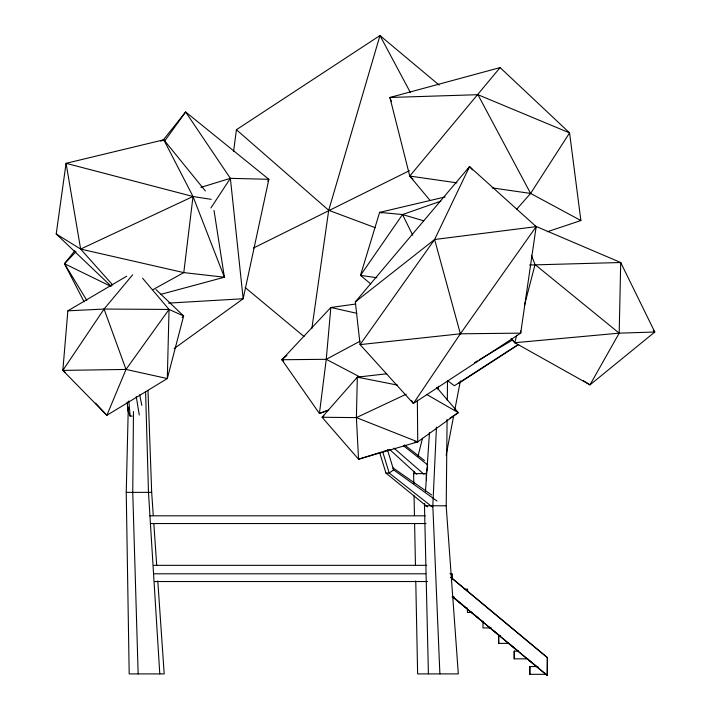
<?xml version="1.0" encoding="UTF-8"?>
<svg xmlns="http://www.w3.org/2000/svg" width="711" height="711" viewBox="0 0 711 711"><rect width="100%" height="100%" fill="white"/><g stroke="black" fill="none" stroke-linecap="round" stroke-linejoin="round"><path stroke-width="1.07" d="M544.813 673.317L547.372 675.45L547.479 657.604L451.032 577.403M133.464 411.527L132.753 492.368L138.156 673.904M447.086 419.374L446.224 505.779L424.485 505.779L428.413 673.904M447.326 400.542L447.495 380.607M520.736 330.926L520.692 333.139L413.358 403.493L360.095 344.613L355.322 301.891L469.536 166.587L536.174 226.631L520.692 333.139L460.373 333.806L360.095 344.613L434.617 239.509L469.536 166.587L472.495 169.876M436.687 387.433L458.293 412.656L417.748 441.878L358.548 459.226L356.389 417.606L357.322 377.15L386.722 373.782M511.111 338.64L514.8 342.72L589.988 384.873L619.183 333.157L620.712 262.51L535.276 226.08M157.789 580.923L164.197 673.904L129.189 673.904L126.238 492.368L128.3 407.092M142.591 278.232L169.04 309.436L167.307 378.554L106.863 415.313L62.835 370.404L67.856 310.831L126.674 276.224M436.456 427.133L432.821 505.779L439.887 673.904M438.198 389.468L438.358 386.144M424.485 505.779L424.636 503.566M425.471 491.381L429.488 432.67M328.678 410.096L319.417 413.482L326.251 359.304L330.837 307.49L355.784 304.015M233.564 151.621L236.416 129.722L379.967 35.55L439.149 85.089M111.227 286.32L56.213 233.981L66.07 163.326L163.806 139.791L205.39 190.983M311.889 328.384L328.704 210.296L379.967 35.55L410.309 92.359M446.161 455.093L453.662 415.864M454.711 410.416L460.337 380.998M426.467 480.254L426.182 473.615L427.64 467.118M413.811 483.569L413.615 473.615L414.158 471.464M417.935 456.409L422.53 438.127M618.517 262.546L620.712 262.51L654.787 332.028L619.183 333.157L514.8 342.72L516.737 335.228M524.496 305.25L535.028 264.554L531.41 255.302M132.664 274.81L104.064 309.054L62.835 370.404L126.016 369.427L167.307 378.554L183.634 315.977L169.04 309.436L126.016 369.427L106.863 415.313L95.558 403.11M267.745 181.234L268.856 179.305L185.633 111.965L162.792 140.582M467.82 169.431L469.536 166.587M516.755 209.167L530.602 193.428L569.573 132.895L500.109 67.589L389.895 97.478L409.758 176.061L430.182 200.582M210.909 207.976L230.373 178.337L268.856 179.305L243.162 298.753L174.177 348.55M357.1 300.575L355.322 301.891L434.617 239.509L536.174 226.631L460.373 333.806L413.358 403.493L411.713 400.613M440.847 201.16L402.524 214.544L360.486 275.388L370.671 283.876M164.33 141.498L185.633 111.965L230.373 178.337L243.162 298.753L168.516 303.108M84.111 301.837L64.488 263.71L74.868 250.707M412.949 179.048L409.758 176.061L500.109 67.589M327.629 410.318L319.417 413.482L281.894 359.739L330.837 307.49L356.851 313.311M86.849 300.433L64.488 263.71L76.024 251.703M182.078 317.559L183.634 315.977L155.94 289.528M283.6 361.099L281.894 359.739L286.897 355.482M323.878 415.962L322.083 417.268L358.548 459.226L381.718 451.956M450.036 418.059L458.293 412.656L426.796 394.525M458.693 383.371L518.746 344.471M518.292 344.471L454.356 385.762L447.726 380.785M474.566 362.592L477.419 360.895M479.312 359.766L512.56 339.991M152.892 289.67L183.785 272.606L224.392 277.219L214.02 210.456M281.894 359.739L326.251 359.304L360.095 341.191M253.392 248.068L409.394 170.684M397.636 385.14L357.322 377.15L322.083 417.268L356.389 417.606L406.274 394.178M56.213 233.981L80.636 249.072L193.01 196.503L211.247 199.347M160.793 141.178L163.806 139.791L193.01 196.503L224.392 277.219L160.642 294.407M547.301 231.742L580.887 220.543L569.573 132.895L477.925 94.696L389.895 97.478L391.45 101.602M383.824 451.298L389.095 449.645M200.893 187.393L230.373 178.337M445.157 196.956L379.594 212.385L360.486 275.388L376.866 277.708M529.535 265.016L620.712 262.51M67.856 310.831L104.064 309.054L169.04 309.436M414.424 442.011L417.748 441.878L417.348 400.044M127.216 401.955L127.847 410.682L130.149 416.086L132.219 416.086M379.798 453.04L385.949 473.073L389.219 473.073L393.592 469.864L393.023 467.882L431.621 494.954M413.615 473.615L426.182 473.615M126.238 492.368L151.683 492.368L153.283 515.617M149.674 515.813L425.231 515.813M150.359 523.545L426.049 523.545M153.692 565.334L426.769 565.334M153.692 573.795L425.72 573.795M449.965 573.795L452.045 573.795L452.045 579.323M154.802 581.527L427.453 581.527M464.292 589.259L467.616 589.259L467.616 591.472M452.045 596.991L454.125 596.991M471.775 612.455L467.411 612.455L467.411 608.038M491.283 627.92L482.982 627.92L482.982 621.298M500.633 635.652L498.553 635.652L498.553 643.384L509.147 643.384M518.283 651.116L514.133 651.116L514.133 658.848L527.838 658.848M538.005 666.58L529.704 666.58L529.704 674.312L545.488 674.312M423.729 220.819L402.524 214.544L379.594 212.385L381.745 212.891M409.758 176.061L456.995 182.851M492.154 187.9L530.602 193.428L580.887 220.543M80.636 249.072L183.785 272.606L193.01 196.503L66.07 163.326L80.636 249.072L112.72 285.022M375.23 227.689L328.704 210.296L236.416 129.722M356.389 417.606L417.748 441.878M64.488 263.71L110.036 285.946M326.251 359.304L360.637 377.372M583.455 380.714L589.988 384.873L654.787 332.028L653.32 330.384M437.034 501.042L393.592 469.864L387.522 449.956M404.532 444.935L424.423 460.47M432.324 506.97L389.219 473.073L382.749 451.983M403.475 445.717L427.666 464.887M535.028 264.554L619.183 333.157M385.949 473.073L427.471 506.916M62.835 370.404L65.368 372.484M450.801 577.403L547.248 657.604L547.123 675.45L452.409 596.671L547.354 675.45M452.658 596.671L467.163 608.732M470.575 611.576L483.373 622.223M489.346 627.191L499.584 635.705M508.116 642.797L518.363 651.32M526.895 658.413L536.281 666.225M245.162 287.493L304.05 336.534M393.938 448.099L424.005 474.29M390.046 449.841L416.744 474.219M511.413 338.374L514.8 342.72M477.925 94.696L530.602 193.428M402.524 214.544L412.727 235.199M104.064 309.054L126.016 369.427M434.617 239.509L460.373 333.806M139.694 394.765L141.827 405.377M136.263 396.64L139.267 415.011M128.815 400.96L130.149 416.086M446.161 505.779L458.319 673.904L417.633 673.904L415.766 580.949M153.816 523.367L156.713 565.423M159.788 673.904L148.483 492.368L145.586 391.592M147.986 390.481L151.683 492.368M414.06 495.745L414.46 515.662M414.611 523.412L415.455 565.458M529.917 666.58L529.917 674.312M514.337 651.116L514.337 658.848M498.767 635.652L498.767 643.384M467.411 589.259L467.411 591.472M451.832 573.795L451.832 578.212"/></g></svg>
